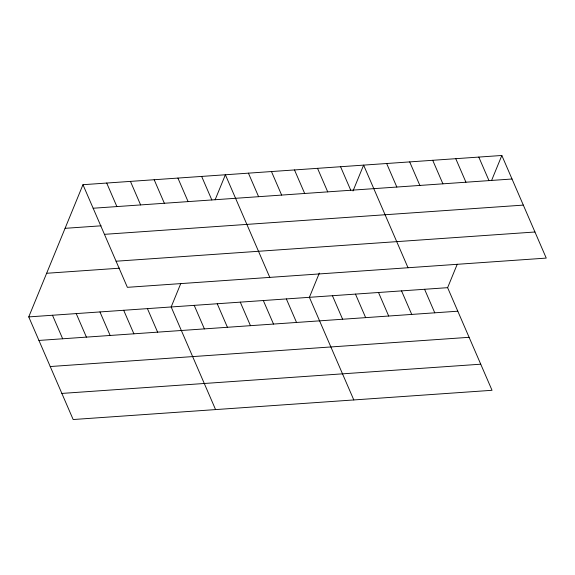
<?xml version="1.0" encoding="UTF-8"?>
<svg xmlns="http://www.w3.org/2000/svg" width="575" height="575" viewBox="0 0 575 575"><rect width="100%" height="100%" fill="white"/><g stroke="black" fill="none" stroke-linecap="round" stroke-linejoin="round"><path stroke-width="0.86" d="M457.233 264.248L447.623 287.673L492.035 390.296L73.162 419.527L28.75 316.904L82.965 184.704L501.838 155.473L546.25 258.096L127.377 287.327L82.965 184.704M180.773 283.533L171.17 306.964L215.575 409.587M215.115 199.812L225.386 174.764L269.79 277.387M319.333 273.082L309.393 297.318L353.805 399.941M353.007 190.972L363.616 165.118L408.02 267.742M491.567 180.521L501.838 155.473M93.15 208.236L512.023 179.005M65.076 228.325L101.121 225.81M104.442 234.334L523.322 205.11M116.078 261.223L534.958 231.998M46.64 273.276L119.607 268.187M28.75 316.904L447.623 287.673M38.935 340.436L457.808 311.204M50.226 366.534L469.099 337.309M61.863 393.422L480.736 364.198M478.802 157.083L488.987 180.615M455.767 158.693L465.951 182.225M432.723 160.296L442.908 183.827M409.688 161.906L419.872 185.438M386.652 163.516L396.836 187.048M424.587 289.283L434.772 312.814M401.551 290.893L411.729 314.424M340.572 166.728L350.757 190.26M378.508 292.495L388.693 316.027M317.537 168.338L327.721 191.87M355.472 294.105L365.657 317.637M294.501 169.941L304.678 193.473M332.436 295.715L342.614 319.247M271.457 171.551L281.642 195.083M248.422 173.154L258.606 196.693M286.357 298.928L296.542 322.46M263.321 300.531L273.506 324.07M201.645 176.424L211.83 199.956M240.278 302.141L250.463 325.673M177.912 178.077L188.097 201.609M217.242 303.751L227.427 327.283M154.172 179.731L164.357 203.263M194.206 305.354L204.391 328.886M130.439 181.391L140.623 204.923M106.706 183.044L116.883 206.576M147.43 308.617L157.615 332.156M123.697 310.277L133.882 333.809M99.957 311.93L110.141 335.462M76.223 313.591L86.408 337.123M52.483 315.244L62.668 338.776"/></g></svg>
